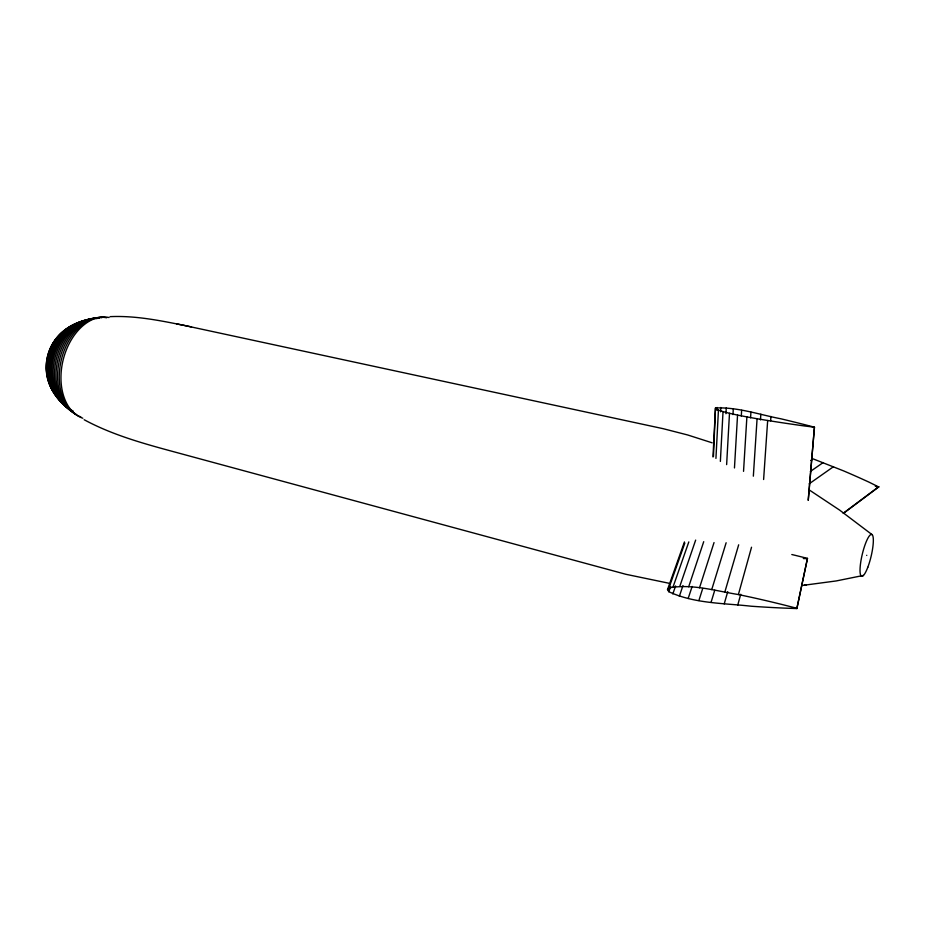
<?xml version="1.0" encoding="UTF-8"?>
<svg xmlns="http://www.w3.org/2000/svg" width="925" height="925" viewBox="0 0 925 925"><rect width="100%" height="100%" fill="white"/><g stroke="black" fill="none" stroke-linecap="round" stroke-linejoin="round"><path stroke-width="1.39" d="M712.978 456.973L715.476 407.994C737.503 406.908 759.298 414.666 780.827 418.782A1928.024 1696.762 -57.1 0 1 805.12 424.772L814.451 427.2L808.288 500.124M713.464 456.488L715.476 407.994M717.002 410.376L717.153 407.497M715.938 458.407L718.436 410.122L715.892 408.896M720.563 411.798L720.795 407.486M720.367 461.413L723.026 411.613L718.436 410.122M725.94 413.718L726.252 407.948M726.634 464.616L729.49 413.29L723.026 411.613M732.97 414.585L733.294 408.908M734.462 467.946L737.549 415.082L729.49 413.29M741.295 416.007L741.642 410.318M743.538 471.345L746.891 416.909L737.549 415.082M750.58 417.811L750.938 412.111M753.343 476.178L757.078 418.736L746.891 416.909M760.466 419.915L760.836 414.203M763.611 479.508L767.669 420.493L757.078 418.736M770.641 420.771L770.941 416.458M684.431 541.934L667.515 589.607L668.821 591.699C694.247 603.678 723.604 603.088 751.065 606.21A2057.212 1488.198 -65 0 0 784.088 608.095L796.864 608.558L807.467 558.365L795.546 555.416A773.52 492.748 21.9 0 0 791.812 554.526M808.207 500.24L814.451 427.2L804.23 425.939A608.997 185.382 3.3 0 1 778.145 422.135L767.669 420.493M796.864 608.558L807.467 558.365M843.346 513.433L878.727 486.966L868.968 482.133A774.468 426.136 44.8 0 0 843.692 470.929L813.098 458.869L810.763 460.477M737.734 605.17L740.728 594.266M667.515 589.607L668.96 587.907C692.062 583.594 715.626 590.936 738.393 594.544L751.528 547.23M724.206 603.898L727.744 591.676M724.888 591.873L738.67 544.813M711.059 602.36L714.759 590.196M711.741 589.583L726.137 542.755M698.884 600.556L702.722 588.45M699.497 587.837L714.031 542.582M688.165 598.498L692.143 586.438M688.686 586.762L703.717 541.68M679.355 596.255L682.985 585.583M679.771 586.438L695.658 540.096M672.822 593.954L675.597 585.964M673.099 586.832L688.813 541.923M668.821 591.699L670.694 586.392M668.96 587.907L684.858 543.01M843.369 513.178L878.75 486.712M809.132 483.844L833.494 466.686M810.335 471.484L823.146 462.581M863.43 575.431L836.188 580.946L802.183 585.479M804.183 585.248L806.369 585.028M110.052 316.651C134.981 315.494 159.643 320.455 183.948 325.369M807.444 558.631L803.305 558.538M668.891 583.224L625.947 574.309L173.241 451.608C142.797 443.376 112.052 434.808 84.163 419.73M878.727 486.966L875.293 486.272M184.272 325.438L663.132 428.68L687.622 434.958L712.181 442.821M176.675 323.877L191.521 326.93M738.393 594.544L751.655 597.377A810.231 499.361 22.4 0 1 784.319 605.066L796.888 608.292M866.76 555.289L866.725 555.428M808.762 489.626L839.669 510.137L872.24 534.766M47.372 371.411A28.085 19.494 -76 0 1 47.117 369.538M47.106 361.663A28.085 19.494 -76 0 1 47.372 359.652M48.771 353.708A28.085 19.494 -76 0 1 49.43 351.789M51.025 348.112A28.085 19.494 -76 0 1 52.956 344.701M48.389 379.423A31.97 22.142 -76 0 1 61.536 333.913M52.54 388.916A35 24.2 -76 0 1 64.715 330.676M53.384 391.402A37.509 25.877 -76 0 1 48.747 354.217A37.509 25.877 -76 0 1 72.138 326.375M58.946 398.074A39.648 27.299 -76 0 1 48.493 358.438A39.648 27.299 -76 0 1 74.266 324.837M58.68 398.906A41.521 28.536 -76.1 0 1 50.112 355.859A41.521 28.536 -76.1 0 1 78.521 323.022M65.594 404.537A43.174 29.623 -76.1 0 1 50.517 359.108A43.174 29.623 -76.1 0 1 82.961 321.588M67.294 406.48A44.666 30.583 -76.1 0 1 51.731 359.49A44.666 30.583 -76.1 0 1 85.273 320.663M67.039 407.208A46.019 31.45 -76.1 0 1 53.407 358.264A46.019 31.45 -76.1 0 1 87.586 319.865M73.017 410.862A47.244 32.225 -76.1 0 1 54.459 360.288A47.244 32.225 -76.1 0 1 92.257 319.067M72.717 411.59A48.378 32.93 -76.1 0 1 56.749 357.328A48.378 32.93 -76.1 0 1 97.009 318.605M74.613 413.117A49.418 33.578 -76.1 0 1 58.333 357.697A49.418 33.578 -76.1 0 1 99.414 318.119M76.521 414.573A50.378 34.156 -76.1 0 1 59.963 358.067A50.378 34.156 -76.1 0 1 101.808 317.726M80.787 416.886A51.268 34.688 -76.1 0 1 61.663 358.472A51.268 34.688 -76.1 0 1 106.652 317.772M82.799 418.227A52.089 35.185 -76.1 0 1 63.409 358.877A52.089 35.185 -76.1 0 1 109.081 317.506M867.789 567.314A21.506 4.532 -76.6 0 0 871.836 534.477A21.506 4.532 -76.6 0 0 860.447 564.238A21.506 4.532 -76.6 0 0 867.789 567.314"/></g></svg>
